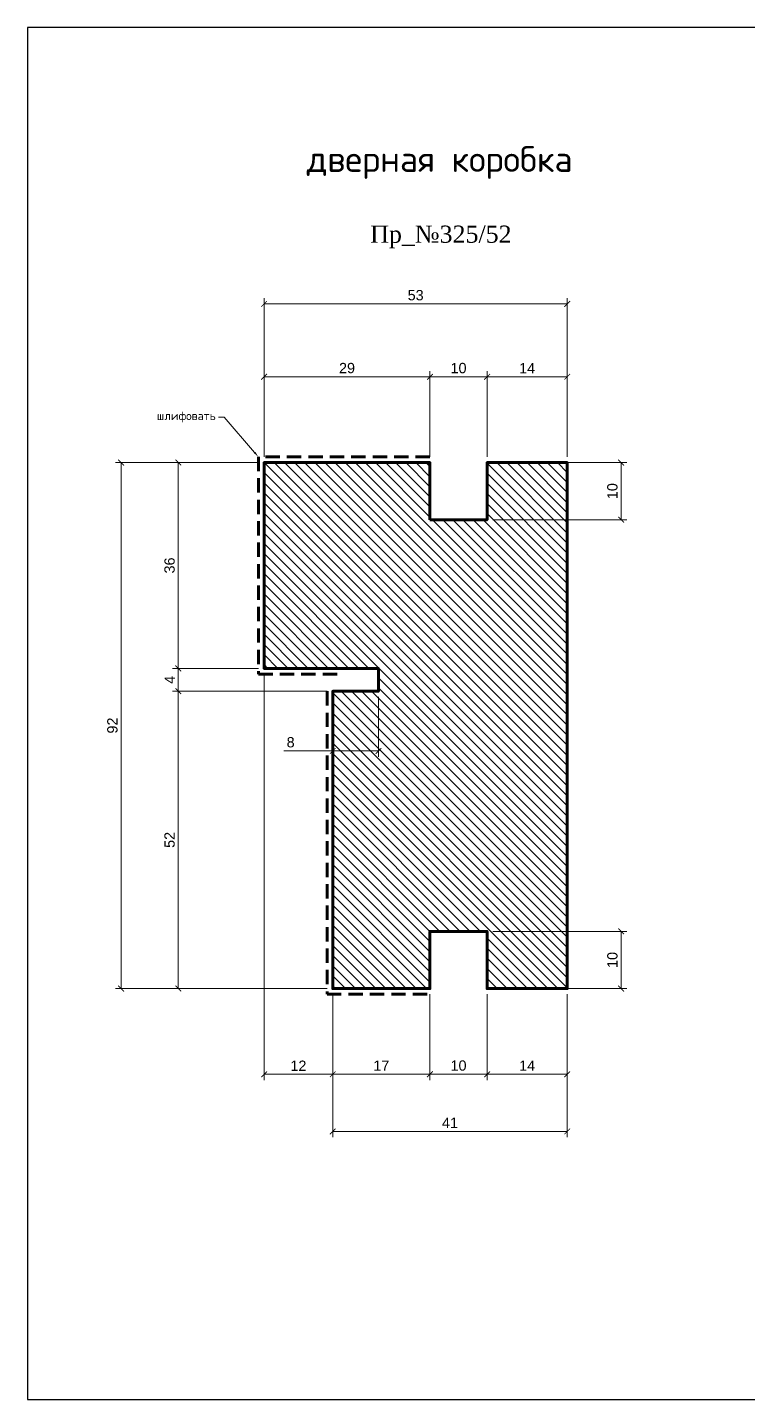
# Model space of a CAD drawing. Header units: millimetres. Extents: x 154 to 514, y -5029 to -4785.
# Drawn here: x 153.9 to 279.8, y -5025.4 to -4785.4 of the extents above; entities that cross this region are included whole.
import ezdxf
from ezdxf import colors
from ezdxf.entities.mleader import LeaderData, LeaderLine
from ezdxf.math import Vec2, Vec3

# ---------------------------------------------------------------- set-up
doc = ezdxf.new("R2010")
doc.units = ezdxf.units.MM
doc.linetypes.add('HIDDEN', pattern=[0.375, 0.25, -0.125])
doc.layers.add('Outside panel', color=7, linetype='Continuous', lineweight=18, true_color=0x7f5e57)
doc.layers.add('линия 50', color=1, linetype='Continuous', lineweight=100)
doc.layers.add('служебный слой РАЗМЕРЫ', color=7, linetype='Continuous', lineweight=9)
doc.layers.add('размеры в модели', color=7, linetype='Continuous')
doc.styles.add('ELECT', font='times.ttf')
doc.styles.get("Standard").update_dxf_attribs({"font": 'arial.ttf'})
doc.styles.add('ЕСКД профили текст', font='isocpeur.ttf')
doc.styles.add('ЕСКД штамп_текст', font='isocpeur.ttf')
doc.dimstyles.new('M_1', dxfattribs={"dimtxt": 1.8, "dimasz": 1, "dimexe": 1, "dimexo": 1, "dimgap": 0.6, "dimtad": 1, "dimdec": 0, "dimdsep": 46, "dimtxsty": 'Standard', "dimblk": 'ARCHTICK', "dimcen": -5, "dimclrd": 7, "dimclre": 7, "dimclrt": 7, "dimadec": 0, "dimazin": 0, "dimtfac": 1, "dimtdec": 0, "dimtmove": 0, "dimatfit": 3, "dimfxl": 1, "dimtolj": 1, "dimtzin": 0, "dimlwd": 5, "dimlwe": 5, "dimarcsym": 0})

# ---------------------------------------------------------------- blocks, each defined once
blk = doc.blocks.new('_ArchTick')
at = {"color": 0, "linetype": 'ByBlock', "const_width": 0.15}
blk.add_lwpolyline([(-0.5, -0.5), (0.5, 0.5)], dxfattribs=at)
blk = doc.blocks.new('*D18')
at = {"layer": 'Defpoints', "color": 0, "ltscale": 1000, "transparency": 16777216}
for p in [(248.24, -4833.78), (195.24, -4861.53), (248.24, -4861.53)]:
    blk.add_point(p, dxfattribs=at)
at = {"layer": 'размеры в модели', "color": 7, "lineweight": 5, "ltscale": 1000, "transparency": 16777216}
for p, q in [((195.24, -4860.53), (195.24, -4832.78)), ((248.24, -4860.53), (248.24, -4832.78)), ((195.24, -4833.78), (248.24, -4833.78))]:
    blk.add_line(p, q, dxfattribs=at)
at = {"layer": 'размеры в модели', "color": 7, "lineweight": 5, "ltscale": 1000, "transparency": 16777216, "rotation": 180}
blk.add_blockref('_ArchTick', (195.24, -4833.78), dxfattribs=at)
at = {"layer": 'размеры в модели', "color": 7, "lineweight": 5, "ltscale": 1000, "transparency": 16777216}
blk.add_blockref('_ArchTick', (248.24, -4833.78), dxfattribs=at)
at = {"layer": 'размеры в модели', "color": 7, "ltscale": 1000, "transparency": 16777216, "insert": (221.74, -4832.26), "char_height": 1.8, "attachment_point": 5}
blk.add_mtext('\\A1;53', dxfattribs=at)
blk = doc.blocks.new('*D17')
at = {"layer": 'Defpoints', "color": 0, "ltscale": 1000, "transparency": 16777216}
for p in [(224.24, -4953.53), (234.24, -4953.53), (224.24, -4968.53)]:
    blk.add_point(p, dxfattribs=at)
at = {"layer": 'размеры в модели', "color": 7, "lineweight": 5, "ltscale": 1000, "transparency": 16777216}
for p, q in [((224.24, -4954.53), (224.24, -4969.53)), ((234.24, -4954.53), (234.24, -4969.53)), ((234.24, -4968.53), (224.24, -4968.53))]:
    blk.add_line(p, q, dxfattribs=at)
at = {"layer": 'размеры в модели', "color": 7, "lineweight": 5, "ltscale": 1000, "transparency": 16777216, "rotation": 180}
blk.add_blockref('_ArchTick', (224.24, -4968.53), dxfattribs=at)
at = {"layer": 'размеры в модели', "color": 7, "lineweight": 5, "ltscale": 1000, "transparency": 16777216}
blk.add_blockref('_ArchTick', (234.24, -4968.53), dxfattribs=at)
at = {"layer": 'размеры в модели', "color": 7, "ltscale": 1000, "transparency": 16777216, "insert": (229.24, -4967.01), "char_height": 1.8, "attachment_point": 5}
blk.add_mtext('\\A1;10', dxfattribs=at)
blk = doc.blocks.new('*D16')
at = {"layer": 'Defpoints', "color": 0, "ltscale": 1000, "transparency": 16777216}
for p in [(224.24, -4846.53), (224.24, -4861.53), (234.24, -4861.53)]:
    blk.add_point(p, dxfattribs=at)
at = {"layer": 'размеры в модели', "color": 7, "lineweight": 5, "ltscale": 1000, "transparency": 16777216}
for p, q in [((224.24, -4860.53), (224.24, -4845.53)), ((234.24, -4860.53), (234.24, -4845.53)), ((234.24, -4846.53), (224.24, -4846.53))]:
    blk.add_line(p, q, dxfattribs=at)
at = {"layer": 'размеры в модели', "color": 7, "lineweight": 5, "ltscale": 1000, "transparency": 16777216, "rotation": 180}
blk.add_blockref('_ArchTick', (224.24, -4846.53), dxfattribs=at)
at = {"layer": 'размеры в модели', "color": 7, "lineweight": 5, "ltscale": 1000, "transparency": 16777216}
blk.add_blockref('_ArchTick', (234.24, -4846.53), dxfattribs=at)
at = {"layer": 'размеры в модели', "color": 7, "ltscale": 1000, "transparency": 16777216, "insert": (229.24, -4845.01), "char_height": 1.8, "attachment_point": 5}
blk.add_mtext('\\A1;10', dxfattribs=at)
blk = doc.blocks.new('*D15')
at = {"layer": 'Defpoints', "color": 0, "ltscale": 1000, "transparency": 16777216}
for p in [(234.24, -4943.53), (234.24, -4953.53), (257.67, -4953.53)]:
    blk.add_point(p, dxfattribs=at)
at = {"layer": 'размеры в модели', "color": 7, "lineweight": 5, "ltscale": 1000, "transparency": 16777216}
for p, q in [((235.24, -4943.53), (258.67, -4943.53)), ((257.67, -4943.53), (257.67, -4953.53)), ((235.24, -4953.53), (258.67, -4953.53))]:
    blk.add_line(p, q, dxfattribs=at)
for p, rotation in [((257.67, -4943.53), 90), ((257.67, -4953.53), 270)]:
    blk.add_blockref('_ArchTick', p, dxfattribs=dict(at, rotation=rotation))
at = {"layer": 'размеры в модели', "color": 7, "ltscale": 1000, "transparency": 16777216, "insert": (256.15, -4948.53), "char_height": 1.8, "attachment_point": 5, "rotation": 90}
blk.add_mtext('\\A1;10', dxfattribs=at)
blk = doc.blocks.new('*D14')
at = {"layer": 'Defpoints', "color": 0, "ltscale": 1000, "transparency": 16777216}
for p in [(234.24, -4861.53), (234.24, -4871.53), (257.67, -4871.53)]:
    blk.add_point(p, dxfattribs=at)
at = {"layer": 'размеры в модели', "color": 7, "lineweight": 5, "ltscale": 1000, "transparency": 16777216}
for p, q in [((235.24, -4861.53), (258.67, -4861.53)), ((257.67, -4861.53), (257.67, -4871.53)), ((235.24, -4871.53), (258.67, -4871.53))]:
    blk.add_line(p, q, dxfattribs=at)
for p, rotation in [((257.67, -4861.53), 90), ((257.67, -4871.53), 270)]:
    blk.add_blockref('_ArchTick', p, dxfattribs=dict(at, rotation=rotation))
at = {"layer": 'размеры в модели', "color": 7, "ltscale": 1000, "transparency": 16777216, "insert": (256.15, -4866.53), "char_height": 1.8, "attachment_point": 5, "rotation": 90}
blk.add_mtext('\\A1;10', dxfattribs=at)
blk = doc.blocks.new('*D13')
at = {"layer": 'Defpoints', "color": 0, "ltscale": 1000, "transparency": 16777216}
for p in [(195.24, -4861.53), (170.24, -4953.53), (207.24, -4953.53)]:
    blk.add_point(p, dxfattribs=at)
at = {"layer": 'размеры в модели', "color": 7, "lineweight": 5, "ltscale": 1000, "transparency": 16777216}
for p, q in [((194.24, -4861.53), (169.24, -4861.53)), ((170.24, -4861.53), (170.24, -4953.53)), ((206.24, -4953.53), (169.24, -4953.53))]:
    blk.add_line(p, q, dxfattribs=at)
for p, rotation in [((170.24, -4861.53), 90), ((170.24, -4953.53), 270)]:
    blk.add_blockref('_ArchTick', p, dxfattribs=dict(at, rotation=rotation))
at = {"layer": 'размеры в модели', "color": 7, "ltscale": 1000, "transparency": 16777216, "insert": (168.72, -4907.53), "char_height": 1.8, "attachment_point": 5, "rotation": 90}
blk.add_mtext('\\A1;92', dxfattribs=at)
blk = doc.blocks.new('*D12')
at = {"layer": 'Defpoints', "color": 0, "ltscale": 1000, "transparency": 16777216}
for p in [(195.24, -4861.53), (180.24, -4897.53), (195.24, -4897.53)]:
    blk.add_point(p, dxfattribs=at)
at = {"layer": 'размеры в модели', "color": 7, "lineweight": 5, "ltscale": 1000, "transparency": 16777216}
for p, q in [((194.24, -4861.53), (179.24, -4861.53)), ((180.24, -4861.53), (180.24, -4897.53)), ((194.24, -4897.53), (179.24, -4897.53))]:
    blk.add_line(p, q, dxfattribs=at)
for p, rotation in [((180.24, -4861.53), 90), ((180.24, -4897.53), 270)]:
    blk.add_blockref('_ArchTick', p, dxfattribs=dict(at, rotation=rotation))
at = {"layer": 'размеры в модели', "color": 7, "ltscale": 1000, "transparency": 16777216, "insert": (178.72, -4879.53), "char_height": 1.8, "attachment_point": 5, "rotation": 90}
blk.add_mtext('\\A1;36', dxfattribs=at)
blk = doc.blocks.new('*D10')
at = {"layer": 'Defpoints', "color": 0, "ltscale": 1000, "transparency": 16777216}
for p in [(207.24, -4901.53), (180.24, -4953.53), (207.24, -4953.53)]:
    blk.add_point(p, dxfattribs=at)
at = {"layer": 'размеры в модели', "color": 7, "lineweight": 5, "ltscale": 1000, "transparency": 16777216}
for p, q in [((206.24, -4901.53), (179.24, -4901.53)), ((180.24, -4901.53), (180.24, -4953.53)), ((206.24, -4953.53), (179.24, -4953.53))]:
    blk.add_line(p, q, dxfattribs=at)
for p, rotation in [((180.24, -4901.53), 90), ((180.24, -4953.53), 270)]:
    blk.add_blockref('_ArchTick', p, dxfattribs=dict(at, rotation=rotation))
at = {"layer": 'размеры в модели', "color": 7, "ltscale": 1000, "transparency": 16777216, "insert": (178.72, -4927.53), "char_height": 1.8, "attachment_point": 5, "rotation": 90}
blk.add_mtext('\\A1;52', dxfattribs=at)
blk = doc.blocks.new('*D8')
at = {"layer": 'Defpoints', "color": 0, "ltscale": 1000, "transparency": 16777216}
for p in [(207.24, -4901.53), (215.24, -4901.53), (215.24, -4911.98)]:
    blk.add_point(p, dxfattribs=at)
at = {"layer": 'размеры в модели', "color": 7, "lineweight": 5, "ltscale": 1000, "transparency": 16777216}
for p, q in [((207.24, -4902.53), (207.24, -4912.98)), ((215.24, -4902.53), (215.24, -4912.98)), ((207.24, -4911.98), (198.68, -4911.98)), ((215.24, -4911.98), (207.24, -4911.98))]:
    blk.add_line(p, q, dxfattribs=at)
at = {"layer": 'размеры в модели', "color": 7, "lineweight": 5, "ltscale": 1000, "transparency": 16777216, "rotation": 180}
blk.add_blockref('_ArchTick', (207.24, -4911.98), dxfattribs=at)
at = {"layer": 'размеры в модели', "color": 7, "lineweight": 5, "ltscale": 1000, "transparency": 16777216}
blk.add_blockref('_ArchTick', (215.24, -4911.98), dxfattribs=at)
at = {"layer": 'размеры в модели', "color": 7, "ltscale": 1000, "transparency": 16777216, "insert": (199.88, -4910.46), "char_height": 1.8, "attachment_point": 5}
blk.add_mtext('\\A1;8', dxfattribs=at)
blk = doc.blocks.new('*D7')
at = {"layer": 'Defpoints', "color": 0, "ltscale": 1000, "transparency": 16777216}
for p in [(207.24, -4953.53), (248.24, -4953.53), (207.24, -4978.53)]:
    blk.add_point(p, dxfattribs=at)
at = {"layer": 'размеры в модели', "color": 7, "lineweight": 5, "ltscale": 1000, "transparency": 16777216}
for p, q in [((207.24, -4954.53), (207.24, -4979.53)), ((248.24, -4954.53), (248.24, -4979.53)), ((248.24, -4978.53), (207.24, -4978.53))]:
    blk.add_line(p, q, dxfattribs=at)
at = {"layer": 'размеры в модели', "color": 7, "lineweight": 5, "ltscale": 1000, "transparency": 16777216, "rotation": 180}
blk.add_blockref('_ArchTick', (207.24, -4978.53), dxfattribs=at)
at = {"layer": 'размеры в модели', "color": 7, "lineweight": 5, "ltscale": 1000, "transparency": 16777216}
blk.add_blockref('_ArchTick', (248.24, -4978.53), dxfattribs=at)
at = {"layer": 'размеры в модели', "color": 7, "ltscale": 1000, "transparency": 16777216, "insert": (227.74, -4977.02), "char_height": 1.8, "attachment_point": 5}
blk.add_mtext('\\A1;41', dxfattribs=at)
blk = doc.blocks.new('*D6')
at = {"layer": 'Defpoints', "color": 0, "ltscale": 1000, "transparency": 16777216}
for p in [(234.24, -4846.53), (234.24, -4861.53), (248.24, -4861.53)]:
    blk.add_point(p, dxfattribs=at)
at = {"layer": 'размеры в модели', "color": 7, "lineweight": 5, "ltscale": 1000, "transparency": 16777216}
for p, q in [((234.24, -4860.53), (234.24, -4845.53)), ((248.24, -4860.53), (248.24, -4845.53)), ((248.24, -4846.53), (234.24, -4846.53))]:
    blk.add_line(p, q, dxfattribs=at)
at = {"layer": 'размеры в модели', "color": 7, "lineweight": 5, "ltscale": 1000, "transparency": 16777216, "rotation": 180}
blk.add_blockref('_ArchTick', (234.24, -4846.53), dxfattribs=at)
at = {"layer": 'размеры в модели', "color": 7, "lineweight": 5, "ltscale": 1000, "transparency": 16777216}
blk.add_blockref('_ArchTick', (248.24, -4846.53), dxfattribs=at)
at = {"layer": 'размеры в модели', "color": 7, "ltscale": 1000, "transparency": 16777216, "insert": (241.24, -4845.02), "char_height": 1.8, "attachment_point": 5}
blk.add_mtext('\\A1;14', dxfattribs=at)
blk = doc.blocks.new('*D5')
at = {"layer": 'Defpoints', "color": 0, "ltscale": 1000, "transparency": 16777216}
for p in [(195.24, -4846.53), (195.24, -4861.53), (224.24, -4861.53)]:
    blk.add_point(p, dxfattribs=at)
at = {"layer": 'размеры в модели', "color": 7, "lineweight": 5, "ltscale": 1000, "transparency": 16777216}
for p, q in [((195.24, -4860.53), (195.24, -4845.53)), ((224.24, -4860.53), (224.24, -4845.53)), ((224.24, -4846.53), (195.24, -4846.53))]:
    blk.add_line(p, q, dxfattribs=at)
at = {"layer": 'размеры в модели', "color": 7, "lineweight": 5, "ltscale": 1000, "transparency": 16777216, "rotation": 180}
blk.add_blockref('_ArchTick', (195.24, -4846.53), dxfattribs=at)
at = {"layer": 'размеры в модели', "color": 7, "lineweight": 5, "ltscale": 1000, "transparency": 16777216}
blk.add_blockref('_ArchTick', (224.24, -4846.53), dxfattribs=at)
at = {"layer": 'размеры в модели', "color": 7, "ltscale": 1000, "transparency": 16777216, "insert": (209.74, -4845.01), "char_height": 1.8, "attachment_point": 5}
blk.add_mtext('\\A1;29', dxfattribs=at)
blk = doc.blocks.new('*D4')
at = {"layer": 'Defpoints', "color": 0, "ltscale": 1000, "transparency": 16777216}
for p in [(234.24, -4953.53), (248.24, -4953.53), (234.24, -4968.53)]:
    blk.add_point(p, dxfattribs=at)
at = {"layer": 'размеры в модели', "color": 7, "lineweight": 5, "ltscale": 1000, "transparency": 16777216}
for p, q in [((234.24, -4954.53), (234.24, -4969.53)), ((248.24, -4954.53), (248.24, -4969.53)), ((248.24, -4968.53), (234.24, -4968.53))]:
    blk.add_line(p, q, dxfattribs=at)
at = {"layer": 'размеры в модели', "color": 7, "lineweight": 5, "ltscale": 1000, "transparency": 16777216, "rotation": 180}
blk.add_blockref('_ArchTick', (234.24, -4968.53), dxfattribs=at)
at = {"layer": 'размеры в модели', "color": 7, "lineweight": 5, "ltscale": 1000, "transparency": 16777216}
blk.add_blockref('_ArchTick', (248.24, -4968.53), dxfattribs=at)
at = {"layer": 'размеры в модели', "color": 7, "ltscale": 1000, "transparency": 16777216, "insert": (241.24, -4967.02), "char_height": 1.8, "attachment_point": 5}
blk.add_mtext('\\A1;14', dxfattribs=at)
blk = doc.blocks.new('*D3')
at = {"layer": 'Defpoints', "color": 0, "ltscale": 1000, "transparency": 16777216}
for p in [(207.24, -4953.53), (224.24, -4953.53), (207.24, -4968.53)]:
    blk.add_point(p, dxfattribs=at)
at = {"layer": 'размеры в модели', "color": 7, "lineweight": 5, "ltscale": 1000, "transparency": 16777216}
for p, q in [((207.24, -4954.53), (207.24, -4969.53)), ((224.24, -4954.53), (224.24, -4969.53)), ((224.24, -4968.53), (207.24, -4968.53))]:
    blk.add_line(p, q, dxfattribs=at)
at = {"layer": 'размеры в модели', "color": 7, "lineweight": 5, "ltscale": 1000, "transparency": 16777216, "rotation": 180}
blk.add_blockref('_ArchTick', (207.24, -4968.53), dxfattribs=at)
at = {"layer": 'размеры в модели', "color": 7, "lineweight": 5, "ltscale": 1000, "transparency": 16777216}
blk.add_blockref('_ArchTick', (224.24, -4968.53), dxfattribs=at)
at = {"layer": 'размеры в модели', "color": 7, "ltscale": 1000, "transparency": 16777216, "insert": (215.74, -4967.02), "char_height": 1.8, "attachment_point": 5}
blk.add_mtext('\\A1;17', dxfattribs=at)

msp = doc.modelspace()

# ---------------------------------------------------------------- hatches: boundary and pattern name
at = {"layer": 'Outside panel', "ltscale": 1000}
h = msp.add_hatch(dxfattribs=at)
h.set_pattern_fill('ANSI31', color=256, scale=10, angle=90)
h.set_pattern_definition([(135, (-310230.3436, 88372.6828), (-0.8838834765, -0.8838834765), [])])
h.paths.add_polyline_path([(195.24, -4861.53), (224.24, -4861.53), (224.24, -4871.53), (233.24, -4871.53), (234.24, -4871.53), (234.24, -4861.53), (248.24, -4861.53), (248.24, -4953.53), (234.24, -4953.53), (234.24, -4943.53), (224.24, -4943.53), (224.24, -4953.53), (207.24, -4953.53), (207.24, -4901.53), (215.24, -4901.53), (215.24, -4897.53), (195.24, -4897.53)])

# ---------------------------------------------------------------- linework, layer by layer
at = {"color": 6, "ltscale": 1000}
msp.add_lwpolyline([(153.86, -5025.42), (513.86, -5025.42), (513.86, -4785.42), (153.86, -4785.42)], close=True, dxfattribs=at)
at = {"layer": 'линия 50', "color": 1, "linetype": 'HIDDEN', "ltscale": 10, "true_color": 0xff0909}
for points in [[(224.24, -4860.53), (194.24, -4860.53), (194.24, -4898.53), (208.24, -4898.53)], [(206.24, -4901.53), (206.24, -4954.53), (224.24, -4954.53)]]:
    msp.add_lwpolyline(points, dxfattribs=at)
at = {"layer": 'линия 50', "color": 7}
msp.add_lwpolyline([(224.24, -4871.53), (224.24, -4861.53), (195.24, -4861.53), (195.24, -4861.53), (195.24, -4861.53), (195.24, -4897.53), (215.24, -4897.53), (215.24, -4901.53), (207.24, -4901.53), (207.24, -4953.53), (224.24, -4953.53), (224.24, -4943.53), (234.24, -4943.53), (234.24, -4953.53), (234.24, -4953.53), (248.24, -4953.53), (248.24, -4861.53), (245.24, -4861.53), (245.24, -4861.53), (234.24, -4861.53), (234.24, -4871.53), (224.24, -4871.53)], dxfattribs=at)

# ---------------------------------------------------------------- texts
at = {"color": 7, "ltscale": 1000, "style": 'ELECT'}
msp.add_text('Пр_№325/52', height=3, dxfattribs=at).set_placement((213.8, -4823.08))
at = {"layer": 'служебный слой РАЗМЕРЫ', "insert": (202.71, -4806.19), "char_height": 4.5, "attachment_point": 1, "style": 'ЕСКД штамп_текст'}
msp.add_mtext_dynamic_manual_height_columns('{\\fISOCPEUR|b1|i0|c204|p34;дверная коробка}', width=68.5328, gutter_width=15, heights=[0], dxfattribs=at)

# ---------------------------------------------------------------- dimensions: what is measured, and where the dimension line sits
at = {"layer": 'размеры в модели', "color": 5, "ltscale": 1000}
for base, p1, p2, picture, middle in [((248.24, -4833.78), (195.24, -4861.53), (248.24, -4861.53), '*D18', (221.74, -4832.26)), ((195.24, -4846.53), (224.24, -4861.53), (195.24, -4861.53), '*D5', (209.74, -4845.01)), ((224.24, -4846.53), (234.24, -4861.53), (224.24, -4861.53), '*D16', (229.24, -4845.01)), ((234.24, -4846.53), (248.24, -4861.53), (234.24, -4861.53), '*D6', (241.24, -4845.02)), ((207.24, -4978.53), (248.24, -4953.53), (207.24, -4953.53), '*D7', (227.74, -4977.02)), ((207.24, -4968.53), (224.24, -4953.53), (207.24, -4953.53), '*D3', (215.74, -4967.02)), ((224.24, -4968.53), (234.24, -4953.53), (224.24, -4953.53), '*D17', (229.24, -4967.01)), ((234.24, -4968.53), (248.24, -4953.53), (234.24, -4953.53), '*D4', (241.24, -4967.02))]:
    dim = msp.add_linear_dim(base=base, p1=p1, p2=p2, dimstyle='M_1', dxfattribs=at)
    dim.commit()
    dim.dimension.update_dxf_attribs({"geometry": picture, "text_midpoint": middle})
for base, p1, p2, picture, middle in [((170.24, -4953.53), (195.24, -4861.53), (207.24, -4953.53), '*D13', (168.72, -4907.53)), ((180.24, -4897.53), (195.24, -4861.53), (195.24, -4897.53), '*D12', (178.72, -4879.53)), ((257.67, -4871.53), (234.24, -4861.53), (234.24, -4871.53), '*D14', (256.15, -4866.53)), ((180.24, -4953.53), (207.24, -4901.53), (207.24, -4953.53), '*D10', (178.72, -4927.53)), ((257.67, -4953.53), (234.24, -4943.53), (234.24, -4953.53), '*D15', (256.15, -4948.53))]:
    dim = msp.add_linear_dim(base=base, p1=p1, p2=p2, angle=90, dimstyle='M_1', dxfattribs=at)
    dim.commit()
    dim.dimension.update_dxf_attribs({"geometry": picture, "text_midpoint": middle})
msp.add_linear_dim(base=(180.24, -4897.53), p1=(207.24, -4901.53), p2=(195.24, -4897.53), angle=90, dimstyle='M_1', dxfattribs=at).render()
msp.add_linear_dim(base=(207.24, -4968.53), p1=(195.24, -4897.53), p2=(207.24, -4953.53), dimstyle='M_1', dxfattribs=at).render()
dim = msp.add_linear_dim(base=(215.24, -4911.98), p1=(207.24, -4901.53), p2=(215.24, -4901.53), dimstyle='M_1', dxfattribs=at)
dim.commit()
dim.dimension.update_dxf_attribs({"geometry": '*D8', "text_midpoint": (199.88, -4911.98), "dimtype": 128})

# ---------------------------------------------------------------- leaders
at = {"layer": 'служебный слой РАЗМЕРЫ'}
ml = msp.add_multileader_mtext('Standard', dxfattribs=at)
ml.set_content('\\A1;шлифовать', color=256, style='ЕСКД профили текст')
ml.set_leader_properties(color=256, linetype='ByLayer', lineweight=-1)
ml.build(insert=Vec2(0, 0))
ml.multileader.update_dxf_attribs({"dogleg_length": 1, "arrow_head_size": 1})
ctx = ml.context
ctx.base_point, ctx.char_height, ctx.arrow_head_size, ctx.landing_gap_size, ctx.plane_origin = Vec3(176.08, -4853.58), 1.5, 1, 0.5, Vec3(218.32, -4825.69)
ctx.text_align_type = 2
notes = []
notes.append((ctx, [(0, (1, 1, 0), (188.28, -4853.58), (-1, 0), 1, [(0, [(194.24, -4860.53)], 0, [])])]))
ctx.mtext.insert, ctx.mtext.alignment, ctx.mtext.flow_direction = Vec3(186.78, -4852.6), 3, 5
for ctx, leaders in notes:
    for number, flags, end, landing, length, lines in leaders:
        leader = LeaderData()
        leader.index, (leader.has_last_leader_line, leader.has_dogleg_vector, leader.attachment_direction) = number, flags
        leader.last_leader_point, leader.dogleg_vector, leader.dogleg_length = Vec3(end), Vec3(landing), length
        for number, points, colour, breaks in lines:
            line = LeaderLine()
            line.index, line.vertices, line.color, line.breaks = number, Vec3.list(points), colors.encode_raw_color(colour), breaks
            leader.lines.append(line)
        ctx.leaders.append(leader)

doc.saveas('drawing.dxf')
